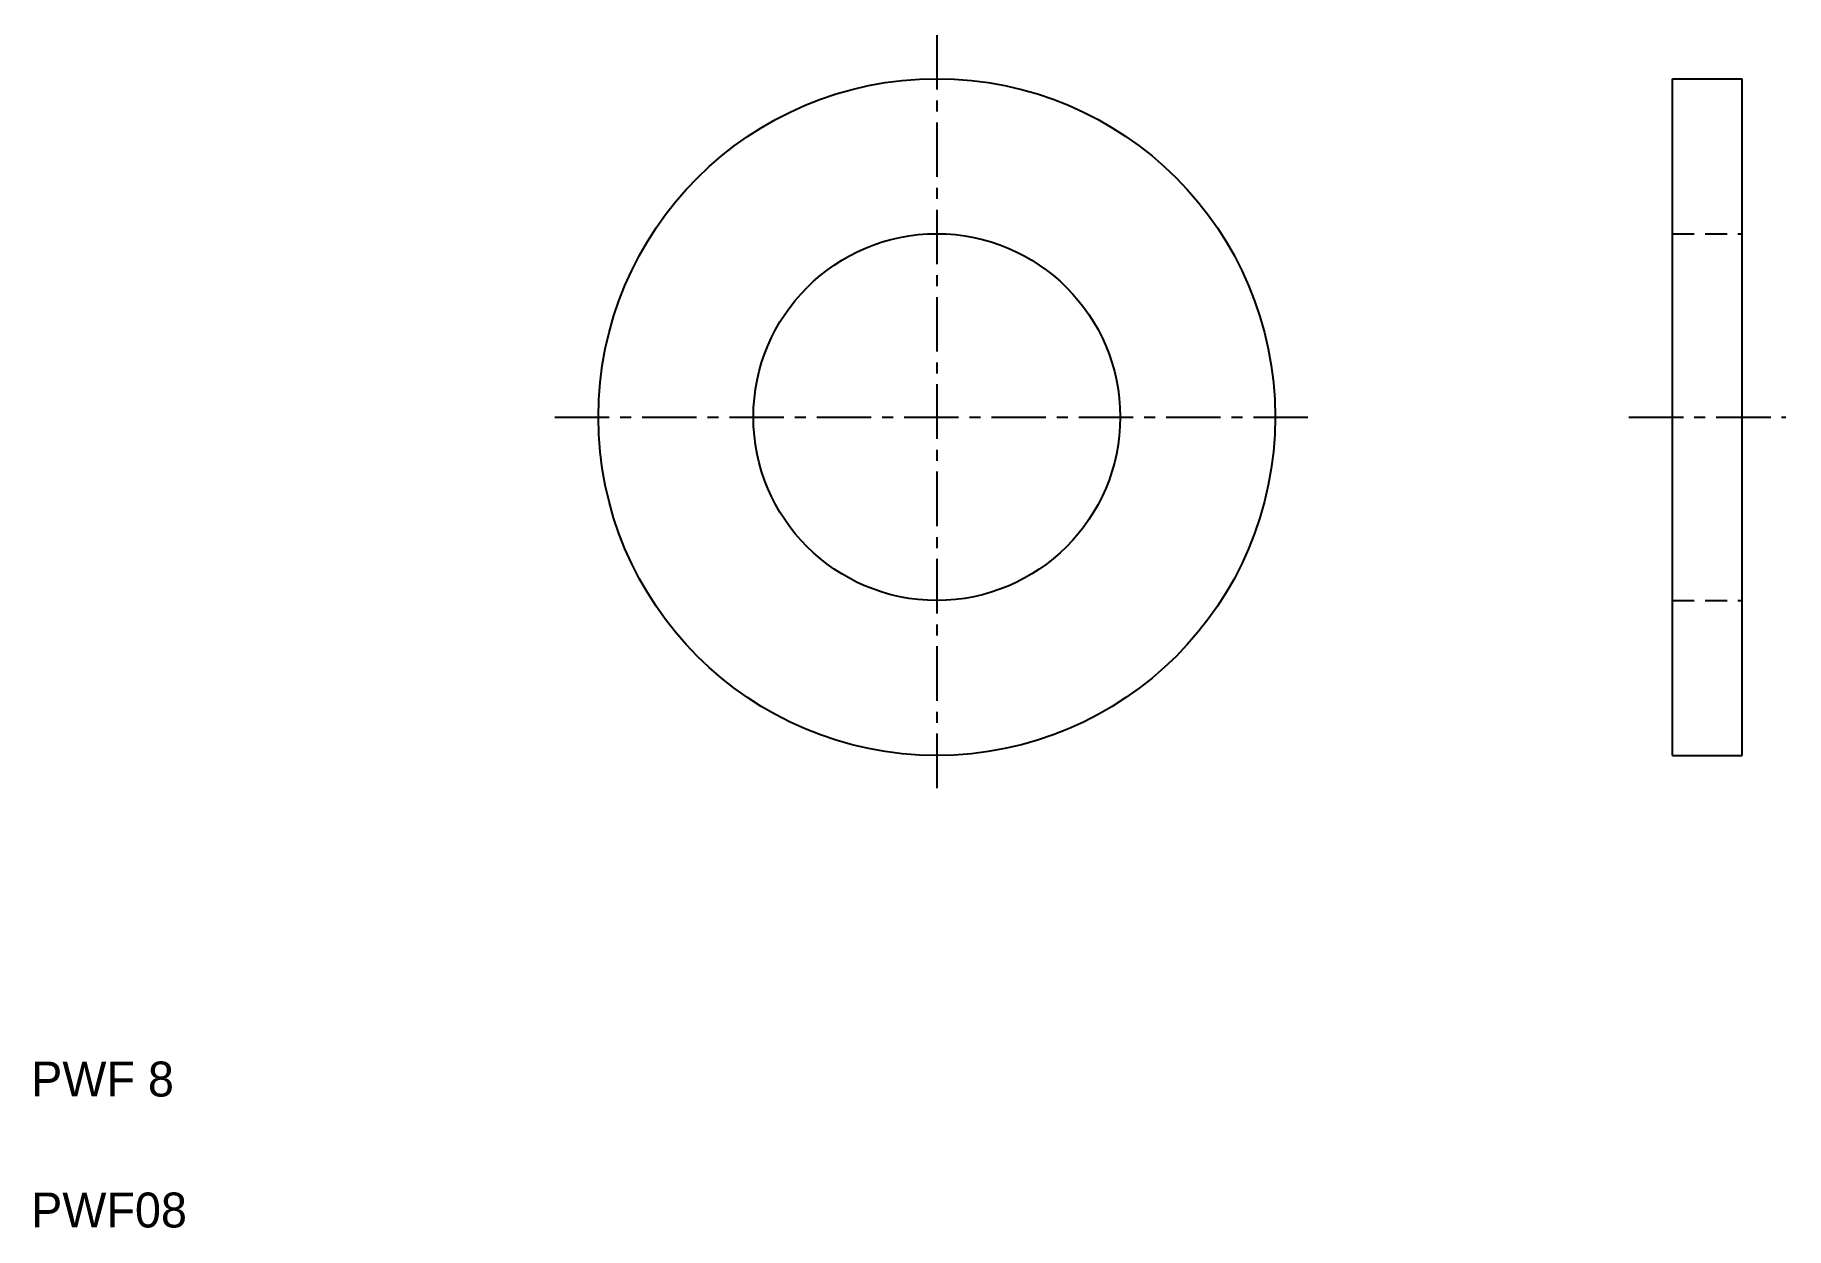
# Model space of a CAD drawing. Extents: x 2.1 to 42.2, y 2 to 29.3.
import ezdxf

# ---------------------------------------------------------------- set-up
doc = ezdxf.new("R2010")
doc.units = 0
doc.linetypes.add('CENTER', pattern=[2, 1.25, -0.25, 0.25, -0.25])
doc.linetypes.add('DASHED', pattern=[0.75, 0.5, -0.25])
doc.layers.get('0').update_dxf_attribs({"linetype": 'CONTINUOUS'})
doc.layers.add('CENTER', color=1, linetype='CENTER')

msp = doc.modelspace()

# ---------------------------------------------------------------- linework, layer by layer
at = {"color": 7, "linetype": 'CONTINUOUS'}
for p, q in [((39.588, 12.811), (39.588, 28.311)), ((39.588, 28.311), (41.188, 28.311)), ((41.188, 12.811), (41.188, 28.311)), ((41.188, 20.561), (41.188, 20.561)), ((39.588, 12.811), (41.188, 12.811))]:
    msp.add_line(p, q, dxfattribs=at)
at = {"color": 3, "linetype": 'DASHED'}
for p, q in [((39.588, 24.761), (41.188, 24.761)), ((39.588, 16.361), (41.188, 16.361))]:
    msp.add_line(p, q, dxfattribs=at)
at = {"color": 7, "linetype": 'CONTINUOUS'}
for radius in [7.75, 4.2]:
    msp.add_circle((22.74, 20.561), radius, dxfattribs=at)
at = {"layer": 'CENTER', "color": 1, "linetype": 'CENTER'}
for p, q in [((22.74, 29.311), (22.74, 11.811)), ((13.99, 20.561), (31.49, 20.561)), ((38.588, 20.561), (42.188, 20.561))]:
    msp.add_line(p, q, dxfattribs=at)

# ---------------------------------------------------------------- texts
at = {"color": 7, "linetype": 'CONTINUOUS'}
for s, p in [('PWF 8', (2, 5)), ('PWF08', (2, 2))]:
    msp.add_text(s, height=0.8, dxfattribs=at).set_placement(p)

doc.saveas('drawing.dxf')
